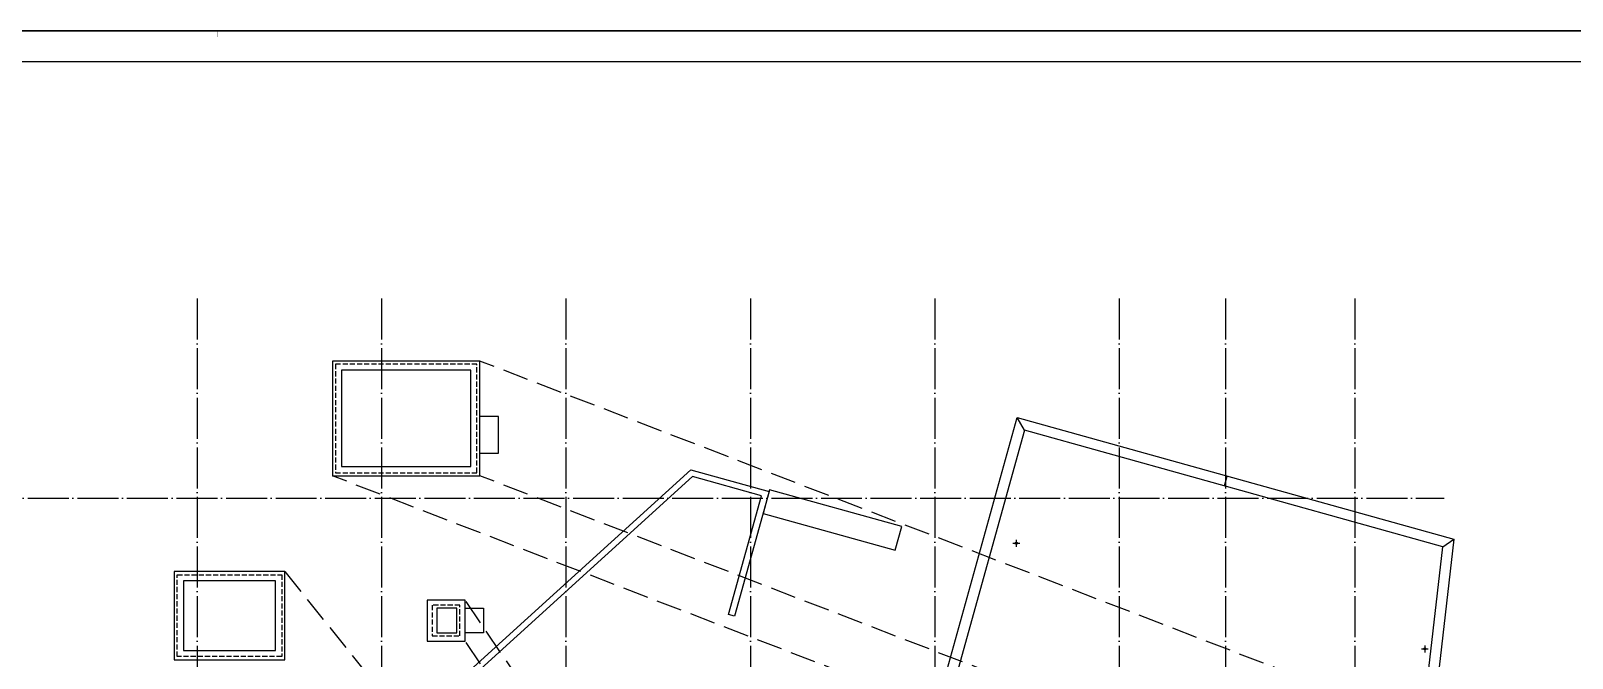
# Model space of a CAD drawing. Extents: x -288892 to 250096, y -100054 to 404668.
# Drawn here: x 51278 to 126516, y 300285 to 330904 of the extents above; entities that cross this region are included whole.
import ezdxf
from ezdxf.xclip import XClip

# ---------------------------------------------------------------- set-up
doc = ezdxf.new("R2010")
doc.units = 0
doc.header["$LTSCALE"] = 1000
doc.header["$MEASUREMENT"] = 0
for name, pattern in [('104-14# 核心筒$0$DOTE', [2.42, 2, -0.2, 0.02, -0.2]), ('X-104 14#平面$0$109 3#平面$0$DASH', [0.35, 0.25, -0.1]), ('X-104 14#平面$0$DASH', [0.35, 0.25, -0.1])]:
    doc.linetypes.add(name, pattern=pattern)
doc.layers.get('0').update_dxf_attribs({"linetype": 'CONTINUOUS'})
for name, color, linetype in [('104-14# 核心筒$0$A_AXIS-轴线', 36, '104-14# 核心筒$0$DOTE'), ('X-104 14#平面$0$02-TEXT_标注', 130, 'CONTINUOUS'), ('X-104 14#平面$0$A-E_电梯', 171, 'CONTINUOUS'), ('X-104 14#平面$0$A-O_分水线', 127, 'CONTINUOUS'), ('X-104 14#平面$0$A-O_屋面', 201, 'CONTINUOUS'), ('X-104 14#平面$0$A-SUR_保温', 222, 'CONTINUOUS')]:
    doc.layers.add(name, color=color, linetype=linetype)
doc.layers.add('X-104 14#平面$0$04-不打印_辅助线', color=165, linetype='CONTINUOUS', plot=False)
doc.layers.get('X-104 14#平面$0$A-O_分水线').off()

# ---------------------------------------------------------------- blocks, each defined once
blk = doc.blocks.new('图框-A1+1-4')
for points, const_width in [([(0, 0), (1051, 0), (1051, 594), (0, 594)], 0.05), ([(976, 584), (25, 584), (25, 10), (976, 10)], 0.5)]:
    blk.add_lwpolyline(points, close=True, dxfattribs=dict(const_width=const_width))
at = {"const_width": 0.05}
blk.add_lwpolyline([(525.5, 594), (525.5, 592)], dxfattribs=at)
blk = doc.blocks.new('104-14# 核心筒')
at = {"layer": '104-14# 核心筒$0$A_AXIS-轴线'}
for p, q in [((59400, 317834), (59400, 259755)), ((68400, 317834), (68400, 259755)), ((77400, 317834), (77400, 259755)), ((86400, 317834), (86400, 259755)), ((95400, 317834), (95400, 259755)), ((104400, 317834), (104400, 259755)), ((109600, 317834), (109600, 259755)), ((115900, 317834), (115900, 259755)), ((-9370, 308100), (120260, 308100))]:
    blk.add_line(p, q, dxfattribs=at)
blk = doc.blocks.new('X-104 14#平面$0$jtkjuyriuy')
h = blk.add_hatch()
h.set_pattern_fill('ANSI31', color=8, scale=30, angle=45)
h.set_pattern_definition([(90, (0, 0), (-47.625, 1e-14), [])])
h.paths.add_polyline_path([(-138, 138), (138, 138), (138, -138), (-138, -138)])
for points in [[(-168, 168), (168, 168), (168, -168), (-168, -168)], [(-138, 138), (138, 138), (138, -138), (-138, -138)]]:
    blk.add_lwpolyline(points, close=True)
at = {"layer": 'X-104 14#平面$0$04-不打印_辅助线'}
for p, q in [((-168, 0), (168, 0)), ((0, 168), (0, -168))]:
    blk.add_line(p, q, dxfattribs=at)
blk = doc.blocks.new('X-104 14#平面$0$ddddllll')
at = {"layer": 'X-104 14#平面$0$A-O_分水线'}
for p in [(75083, 36563), (95022, 31408)]:
    blk.add_blockref('X-104 14#平面$0$jtkjuyriuy', p, dxfattribs=at)
blk = doc.blocks.new('X-104 14#平面$0$000003333')
for centre in [(99383, 305892), (119322, 300737)]:
    blk.add_circle(centre, 50)
blk = doc.blocks.new('X-104 14#平面')
blk.add_lwpolyline([(139217, 241800), (-18433, 241800), (-18433, 330900), (139217, 330900)], close=True)
at = {"color": 8, "linetype": 'X-104 14#平面$0$109 3#平面$0$DASH'}
for points in [[(66150, 309335), (73050, 309335), (73050, 314635), (66150, 314635)], [(58426, 304360), (63526, 304360), (63526, 300360), (58426, 300360)], [(72224, 302871), (70874, 302871), (70874, 301372), (72224, 301372)]]:
    blk.add_lwpolyline(points, close=True, dxfattribs=at)
at = {"layer": 'X-104 14#平面$0$02-TEXT_标注', "linetype": 'X-104 14#平面$0$DASH', "ltscale": 5}
for points in [[(116350, 298150), (73200, 314785)], [(109150, 292550), (66000, 309185)], [(116350, 292550), (73200, 309185)], [(63676, 304510), (87000, 275450)], [(87000, 281750), (72474, 303121)], [(87000, 279750), (72474, 301122)]]:
    blk.add_lwpolyline(points, dxfattribs=at)
at = {"layer": 'X-104 14#平面$0$A-E_电梯'}
blk.add_lwpolyline([(93797, 306713), (87342, 308509), (87021, 307353), (93475, 305557)], close=True, dxfattribs=at)
at = {"layer": 'X-104 14#平面$0$A-O_屋面'}
blk.add_line((120196, 305727), (120742, 306095), dxfattribs=at)
for points in [[(66450, 309635), (72750, 309635), (72750, 314335), (66450, 314335)], [(83127, 265205), (108810, 263387), (118472, 277686), (117015, 278010), (120196, 305727), (99775, 311409), (92650, 285772), (61541, 284356), (61979, 285401), (22445, 284404), (17976, 268820), (54111, 269451), (53550, 266811), (84240, 268097)], [(58726, 300660), (63226, 300660), (63226, 304060), (58726, 304060)], [(72074, 302721), (71094, 302721), (71094, 301521), (72074, 301521)]]:
    blk.add_lwpolyline(points, close=True, dxfattribs=at)
for points in [[(82350, 264577), (83500, 267566), (52927, 266285), (53491, 268940), (17309, 268308), (22065, 284895), (62738, 285920), (62308, 284891), (92266, 286255), (99427, 312025), (120742, 306095), (117563, 278400), (119297, 278014), (109062, 262868), (82418, 264754)], [(99775, 311409), (99427, 312025)]]:
    blk.add_lwpolyline(points, dxfattribs=at)
at = {"layer": 'X-104 14#平面$0$A-O_屋面', "ltscale": 5}
blk.add_lwpolyline([(733, 290312), (145, 290436), (882, 293900), (66341, 293900), (83503, 309480), (87317, 308419), (85627, 302343), (85338, 302424), (86948, 308210), (83582, 309146), (66456, 293600), (1125, 293600), (501, 290668), (795, 290605)], close=True, dxfattribs=at)
at = {"layer": 'X-104 14#平面$0$A-O_屋面', "color": 1}
blk.add_lwpolyline([(109546, 308691), (109680, 309172)], dxfattribs=at)
at = {"layer": 'X-104 14#平面$0$A-SUR_保温'}
for points in [[(66000, 309185), (73200, 309185), (73200, 314785), (66000, 314785)], [(58276, 300210), (63676, 300210), (63676, 304510), (58276, 304510)], [(72474, 303121), (70624, 303121), (70624, 301122), (72474, 301122)], [(72474, 301521), (72474, 302721), (73374, 302721), (73374, 301521)]]:
    blk.add_lwpolyline(points, close=True, dxfattribs=at)
blk.add_lwpolyline([(73200, 310285), (74100, 310285), (74100, 312085), (73200, 312085)], dxfattribs=at)
at = {"xscale": 150, "yscale": 150, "zscale": 150}
blk.add_blockref('图框-A1+1-4', (-18433, 241800), dxfattribs=at)
ref = blk.add_blockref('104-14# 核心筒', (0, 0))
XClip(ref).set_block_clipping_path([(-38664.3623821461, -25500), (139216.5485069363, 330900)])
for name, p in [('X-104 14#平面$0$ddddllll', (24300, 269329)), ('X-104 14#平面$0$000003333', (0, 0))]:
    blk.add_blockref(name, p)

msp = doc.modelspace()

# ---------------------------------------------------------------- block references
msp.add_blockref('X-104 14#平面', (0, 0))

doc.saveas('drawing.dxf')
